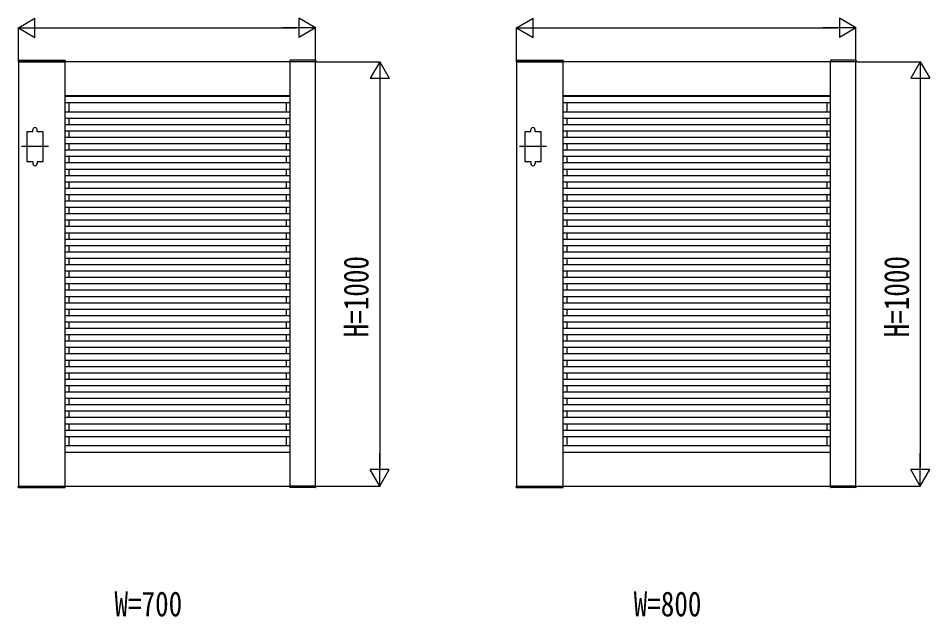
# Model space of a CAD drawing. Units: millimetres, scale not verified. Extents: x -8410 to 8410, y -5940 to 5940.
# Drawn here: x -2405 to -257, y 2271 to 3681 of the extents above; entities that cross this region are included whole.
import ezdxf
from ezdxf.enums import TextEntityAlignment as Align

# ---------------------------------------------------------------- set-up
doc = ezdxf.new("R2010")
doc.units = ezdxf.units.MM
doc.header["$LTSCALE"] = 30
for name, color, linetype in [('0-2_YKK_11', 7, 'Continuous'), ('0-3_YKK_A1', 4, 'Continuous'), ('0-4_YKK_D', 6, 'Continuous')]:
    doc.layers.add(name, color=color, linetype=linetype)
doc.styles.add('ＭＳ ゴシック', font='')
doc.styles.get('ＭＳ ゴシック').set_extended_font_data('MS Gothic')

msp = doc.modelspace()

# ---------------------------------------------------------------- linework, layer by layer
at = {"layer": '0-2_YKK_11'}
for p, q in [((-2294.84, 2578.52), (-2294.84, 3578.52)), ((-1764.84, 2578.52), (-1764.84, 3578.52)), ((-1121.35, 2578.52), (-1121.35, 3578.52)), ((-491.35, 2578.52), (-491.35, 3578.52)), ((-2294.84, 3498.52), (-1764.84, 3498.52)), ((-1121.35, 3498.52), (-491.35, 3498.52)), ((-2294.84, 2658.52), (-1764.84, 2658.52)), ((-1121.35, 2658.52), (-491.35, 2658.52))]:
    msp.add_line(p, q, dxfattribs=at)
for points in [[(-2404.84, 3578.52), (-2404.84, 2578.52), (-1704.84, 2578.52), (-1704.84, 3578.52)], [(-1231.35, 3578.52), (-1231.35, 2578.52), (-431.35, 2578.52), (-431.35, 3578.52)]]:
    msp.add_lwpolyline(points, close=True, dxfattribs=at)
at = {"layer": '0-3_YKK_A1'}
for p, q in [((-2405.21, 3581.07), (-2405.34, 3578.52)), ((-2405.34, 3578.52), (-2294.34, 3578.52)), ((-2404.21, 3582.02), (-2295.48, 3582.02)), ((-2294.48, 3581.07), (-2294.34, 3578.52)), ((-1765.21, 3581.07), (-1765.34, 3578.52)), ((-1704.34, 3578.52), (-1765.34, 3578.52)), ((-1705.48, 3582.02), (-1764.21, 3582.02)), ((-1704.48, 3581.07), (-1704.34, 3578.52)), ((-1231.71, 3581.07), (-1231.85, 3578.52)), ((-1231.85, 3578.52), (-1120.85, 3578.52)), ((-1230.71, 3582.02), (-1121.98, 3582.02)), ((-1120.98, 3581.07), (-1120.85, 3578.52)), ((-491.71, 3581.07), (-491.85, 3578.52)), ((-430.85, 3578.52), (-491.85, 3578.52)), ((-431.98, 3582.02), (-490.71, 3582.02)), ((-430.98, 3581.07), (-430.85, 3578.52)), ((-2294.84, 3497.42), (-1764.84, 3497.42)), ((-2294.84, 3482.42), (-1764.84, 3482.42)), ((-2286.04, 3498.52), (-2286.04, 3497.42)), ((-2286.04, 3482.42), (-2286.04, 3460.72)), ((-1773.64, 3498.52), (-1773.64, 3497.42)), ((-1773.64, 3482.42), (-1773.64, 3460.72)), ((-1121.35, 3497.42), (-491.35, 3497.42)), ((-1121.35, 3482.42), (-491.35, 3482.42)), ((-1112.55, 3498.52), (-1112.55, 3497.42)), ((-1112.55, 3482.42), (-1112.55, 3460.72)), ((-500.15, 3498.52), (-500.15, 3497.42)), ((-500.15, 3482.42), (-500.15, 3460.72)), ((-2294.84, 3460.72), (-1764.84, 3460.72)), ((-1121.35, 3460.72), (-491.35, 3460.72)), ((-2294.84, 3445.72), (-1764.84, 3445.72)), ((-2286.04, 3445.72), (-2286.04, 3430.72)), ((-1773.64, 3445.72), (-1773.64, 3430.72)), ((-1121.35, 3445.72), (-491.35, 3445.72)), ((-1112.55, 3445.72), (-1112.55, 3430.72)), ((-500.15, 3445.72), (-500.15, 3430.72)), ((-2370.84, 3413.52), (-2370.84, 3418.52)), ((-2360.84, 3413.52), (-2360.84, 3418.52)), ((-2294.84, 3430.72), (-1764.84, 3430.72)), ((-2294.84, 3415.72), (-1764.84, 3415.72)), ((-2286.04, 3415.72), (-2286.04, 3400.72)), ((-1773.64, 3415.72), (-1773.64, 3400.72)), ((-1197.35, 3413.52), (-1197.35, 3418.52)), ((-1187.35, 3413.52), (-1187.35, 3418.52)), ((-1121.35, 3430.72), (-491.35, 3430.72)), ((-1121.35, 3415.72), (-491.35, 3415.72)), ((-1112.55, 3415.72), (-1112.55, 3400.72)), ((-500.15, 3415.72), (-500.15, 3400.72)), ((-2294.84, 3400.72), (-1764.84, 3400.72)), ((-1121.35, 3400.72), (-491.35, 3400.72)), ((-2334.34, 3378.52), (-2397.34, 3378.52)), ((-2294.84, 3385.72), (-1764.84, 3385.72)), ((-2286.04, 3385.72), (-2286.04, 3370.72)), ((-1773.64, 3385.72), (-1773.64, 3370.72)), ((-1160.85, 3378.52), (-1223.85, 3378.52)), ((-1121.35, 3385.72), (-491.35, 3385.72)), ((-1112.55, 3385.72), (-1112.55, 3370.72)), ((-500.15, 3385.72), (-500.15, 3370.72)), ((-2294.84, 3370.72), (-1764.84, 3370.72)), ((-2294.84, 3355.72), (-1764.84, 3355.72)), ((-2286.04, 3355.72), (-2286.04, 3340.72)), ((-1773.64, 3355.72), (-1773.64, 3340.72)), ((-1121.35, 3370.72), (-491.35, 3370.72)), ((-1121.35, 3355.72), (-491.35, 3355.72)), ((-1112.55, 3355.72), (-1112.55, 3340.72)), ((-500.15, 3355.72), (-500.15, 3340.72)), ((-2370.84, 3343.52), (-2370.84, 3338.52)), ((-2360.84, 3343.52), (-2360.84, 3338.52)), ((-2294.84, 3340.72), (-1764.84, 3340.72)), ((-1197.35, 3343.52), (-1197.35, 3338.52)), ((-1187.35, 3343.52), (-1187.35, 3338.52)), ((-1121.35, 3340.72), (-491.35, 3340.72)), ((-2294.84, 3325.72), (-1764.84, 3325.72)), ((-2294.84, 3310.72), (-1764.84, 3310.72)), ((-2286.04, 3325.72), (-2286.04, 3310.72)), ((-1773.64, 3325.72), (-1773.64, 3310.72)), ((-1121.35, 3325.72), (-491.35, 3325.72)), ((-1121.35, 3310.72), (-491.35, 3310.72)), ((-1112.55, 3325.72), (-1112.55, 3310.72)), ((-500.15, 3325.72), (-500.15, 3310.72)), ((-2294.84, 3295.72), (-1764.84, 3295.72)), ((-2286.04, 3295.72), (-2286.04, 3280.72)), ((-1773.64, 3295.72), (-1773.64, 3280.72)), ((-1121.35, 3295.72), (-491.35, 3295.72)), ((-1112.55, 3295.72), (-1112.55, 3280.72)), ((-500.15, 3295.72), (-500.15, 3280.72)), ((-2294.84, 3280.72), (-1764.84, 3280.72)), ((-2294.84, 3265.72), (-1764.84, 3265.72)), ((-2286.04, 3265.72), (-2286.04, 3250.72)), ((-1773.64, 3265.72), (-1773.64, 3250.72)), ((-1121.35, 3280.72), (-491.35, 3280.72)), ((-1121.35, 3265.72), (-491.35, 3265.72)), ((-1112.55, 3265.72), (-1112.55, 3250.72)), ((-500.15, 3265.72), (-500.15, 3250.72)), ((-2294.84, 3250.72), (-1764.84, 3250.72)), ((-1121.35, 3250.72), (-491.35, 3250.72)), ((-2294.84, 3235.72), (-1764.84, 3235.72)), ((-2286.04, 3235.72), (-2286.04, 3220.72)), ((-1773.64, 3235.72), (-1773.64, 3220.72)), ((-1121.35, 3235.72), (-491.35, 3235.72)), ((-1112.55, 3235.72), (-1112.55, 3220.72)), ((-500.15, 3235.72), (-500.15, 3220.72)), ((-2294.84, 3220.72), (-1764.84, 3220.72)), ((-2294.84, 3205.72), (-1764.84, 3205.72)), ((-2286.04, 3205.72), (-2286.04, 3190.72)), ((-1773.64, 3205.72), (-1773.64, 3190.72)), ((-1121.35, 3220.72), (-491.35, 3220.72)), ((-1121.35, 3205.72), (-491.35, 3205.72)), ((-1112.55, 3205.72), (-1112.55, 3190.72)), ((-500.15, 3205.72), (-500.15, 3190.72)), ((-2294.84, 3190.72), (-1764.84, 3190.72)), ((-1121.35, 3190.72), (-491.35, 3190.72)), ((-2294.84, 3175.72), (-1764.84, 3175.72)), ((-2294.84, 3160.72), (-1764.84, 3160.72)), ((-2286.04, 3175.72), (-2286.04, 3160.72)), ((-1773.64, 3175.72), (-1773.64, 3160.72)), ((-1121.35, 3175.72), (-491.35, 3175.72)), ((-1121.35, 3160.72), (-491.35, 3160.72)), ((-1112.55, 3175.72), (-1112.55, 3160.72)), ((-500.15, 3175.72), (-500.15, 3160.72)), ((-2294.84, 3145.72), (-1764.84, 3145.72)), ((-2286.04, 3145.72), (-2286.04, 3130.72)), ((-1773.64, 3145.72), (-1773.64, 3130.72)), ((-1121.35, 3145.72), (-491.35, 3145.72)), ((-1112.55, 3145.72), (-1112.55, 3130.72)), ((-500.15, 3145.72), (-500.15, 3130.72)), ((-2294.84, 3130.72), (-1764.84, 3130.72)), ((-2294.84, 3115.72), (-1764.84, 3115.72)), ((-2286.04, 3115.72), (-2286.04, 3100.72)), ((-1773.64, 3115.72), (-1773.64, 3100.72)), ((-1121.35, 3130.72), (-491.35, 3130.72)), ((-1121.35, 3115.72), (-491.35, 3115.72)), ((-1112.55, 3115.72), (-1112.55, 3100.72)), ((-500.15, 3115.72), (-500.15, 3100.72)), ((-2294.84, 3100.72), (-1764.84, 3100.72)), ((-1121.35, 3100.72), (-491.35, 3100.72)), ((-2294.84, 3085.72), (-1764.84, 3085.72)), ((-2286.04, 3085.72), (-2286.04, 3070.72)), ((-1773.64, 3085.72), (-1773.64, 3070.72)), ((-1121.35, 3085.72), (-491.35, 3085.72)), ((-1112.55, 3085.72), (-1112.55, 3070.72)), ((-500.15, 3085.72), (-500.15, 3070.72)), ((-2294.84, 3070.72), (-1764.84, 3070.72)), ((-2294.84, 3055.72), (-1764.84, 3055.72)), ((-2286.04, 3055.72), (-2286.04, 3040.72)), ((-1773.64, 3055.72), (-1773.64, 3040.72)), ((-1121.35, 3070.72), (-491.35, 3070.72)), ((-1121.35, 3055.72), (-491.35, 3055.72)), ((-1112.55, 3055.72), (-1112.55, 3040.72)), ((-500.15, 3055.72), (-500.15, 3040.72)), ((-2294.84, 3040.72), (-1764.84, 3040.72)), ((-1121.35, 3040.72), (-491.35, 3040.72)), ((-2294.84, 3025.72), (-1764.84, 3025.72)), ((-2294.84, 3010.72), (-1764.84, 3010.72)), ((-2286.04, 3025.72), (-2286.04, 3010.72)), ((-1773.64, 3025.72), (-1773.64, 3010.72)), ((-1121.35, 3025.72), (-491.35, 3025.72)), ((-1121.35, 3010.72), (-491.35, 3010.72)), ((-1112.55, 3025.72), (-1112.55, 3010.72)), ((-500.15, 3025.72), (-500.15, 3010.72)), ((-2294.84, 2995.72), (-1764.84, 2995.72)), ((-2286.04, 2995.72), (-2286.04, 2980.72)), ((-1773.64, 2995.72), (-1773.64, 2980.72)), ((-1121.35, 2995.72), (-491.35, 2995.72)), ((-1112.55, 2995.72), (-1112.55, 2980.72)), ((-500.15, 2995.72), (-500.15, 2980.72)), ((-2294.84, 2980.72), (-1764.84, 2980.72)), ((-2294.84, 2965.72), (-1764.84, 2965.72)), ((-2286.04, 2965.72), (-2286.04, 2950.72)), ((-1773.64, 2965.72), (-1773.64, 2950.72)), ((-1121.35, 2980.72), (-491.35, 2980.72)), ((-1121.35, 2965.72), (-491.35, 2965.72)), ((-1112.55, 2965.72), (-1112.55, 2950.72)), ((-500.15, 2965.72), (-500.15, 2950.72)), ((-2294.84, 2950.72), (-1764.84, 2950.72)), ((-1121.35, 2950.72), (-491.35, 2950.72)), ((-2294.84, 2935.72), (-1764.84, 2935.72)), ((-2286.04, 2935.72), (-2286.04, 2920.72)), ((-1773.64, 2935.72), (-1773.64, 2920.72)), ((-1121.35, 2935.72), (-491.35, 2935.72)), ((-1112.55, 2935.72), (-1112.55, 2920.72)), ((-500.15, 2935.72), (-500.15, 2920.72)), ((-2294.84, 2920.72), (-1764.84, 2920.72)), ((-2294.84, 2905.72), (-1764.84, 2905.72)), ((-2286.04, 2905.72), (-2286.04, 2890.72)), ((-1773.64, 2905.72), (-1773.64, 2890.72)), ((-1121.35, 2920.72), (-491.35, 2920.72)), ((-1121.35, 2905.72), (-491.35, 2905.72)), ((-1112.55, 2905.72), (-1112.55, 2890.72)), ((-500.15, 2905.72), (-500.15, 2890.72)), ((-2294.84, 2890.72), (-1764.84, 2890.72)), ((-1121.35, 2890.72), (-491.35, 2890.72)), ((-2294.84, 2875.72), (-1764.84, 2875.72)), ((-2294.84, 2860.72), (-1764.84, 2860.72)), ((-2286.04, 2875.72), (-2286.04, 2860.72)), ((-1773.64, 2875.72), (-1773.64, 2860.72)), ((-1121.35, 2875.72), (-491.35, 2875.72)), ((-1121.35, 2860.72), (-491.35, 2860.72)), ((-1112.55, 2875.72), (-1112.55, 2860.72)), ((-500.15, 2875.72), (-500.15, 2860.72)), ((-2294.84, 2845.72), (-1764.84, 2845.72)), ((-2286.04, 2845.72), (-2286.04, 2830.72)), ((-1773.64, 2845.72), (-1773.64, 2830.72)), ((-1121.35, 2845.72), (-491.35, 2845.72)), ((-1112.55, 2845.72), (-1112.55, 2830.72)), ((-500.15, 2845.72), (-500.15, 2830.72)), ((-2294.84, 2830.72), (-1764.84, 2830.72)), ((-2294.84, 2815.72), (-1764.84, 2815.72)), ((-2286.04, 2815.72), (-2286.04, 2800.72)), ((-1773.64, 2815.72), (-1773.64, 2800.72)), ((-1121.35, 2830.72), (-491.35, 2830.72)), ((-1121.35, 2815.72), (-491.35, 2815.72)), ((-1112.55, 2815.72), (-1112.55, 2800.72)), ((-500.15, 2815.72), (-500.15, 2800.72)), ((-2294.84, 2800.72), (-1764.84, 2800.72)), ((-1121.35, 2800.72), (-491.35, 2800.72)), ((-2294.84, 2785.72), (-1764.84, 2785.72)), ((-2286.04, 2785.72), (-2286.04, 2770.72)), ((-1773.64, 2785.72), (-1773.64, 2770.72)), ((-1121.35, 2785.72), (-491.35, 2785.72)), ((-1112.55, 2785.72), (-1112.55, 2770.72)), ((-500.15, 2785.72), (-500.15, 2770.72)), ((-2294.84, 2770.72), (-1764.84, 2770.72)), ((-2294.84, 2755.72), (-1764.84, 2755.72)), ((-2286.04, 2755.72), (-2286.04, 2740.72)), ((-1773.64, 2755.72), (-1773.64, 2740.72)), ((-1121.35, 2770.72), (-491.35, 2770.72)), ((-1121.35, 2755.72), (-491.35, 2755.72)), ((-1112.55, 2755.72), (-1112.55, 2740.72)), ((-500.15, 2755.72), (-500.15, 2740.72)), ((-2294.84, 2740.72), (-1764.84, 2740.72)), ((-1121.35, 2740.72), (-491.35, 2740.72)), ((-2294.84, 2725.72), (-1764.84, 2725.72)), ((-2294.84, 2710.72), (-1764.84, 2710.72)), ((-2286.04, 2725.72), (-2286.04, 2710.72)), ((-1773.64, 2725.72), (-1773.64, 2710.72)), ((-1121.35, 2725.72), (-491.35, 2725.72)), ((-1121.35, 2710.72), (-491.35, 2710.72)), ((-1112.55, 2725.72), (-1112.55, 2710.72)), ((-500.15, 2725.72), (-500.15, 2710.72)), ((-2294.84, 2695.72), (-1764.84, 2695.72)), ((-2286.04, 2695.72), (-2286.04, 2674.02)), ((-1773.64, 2695.72), (-1773.64, 2674.02)), ((-1121.35, 2695.72), (-491.35, 2695.72)), ((-1112.55, 2695.72), (-1112.55, 2674.02)), ((-500.15, 2695.72), (-500.15, 2674.02)), ((-2294.84, 2674.02), (-1764.84, 2674.02)), ((-1121.35, 2674.02), (-491.35, 2674.02)), ((-2294.84, 2659.02), (-1764.84, 2659.02)), ((-2286.04, 2659.02), (-2286.04, 2658.52)), ((-1773.64, 2659.02), (-1773.64, 2658.52)), ((-1121.35, 2659.02), (-491.35, 2659.02)), ((-1112.55, 2659.02), (-1112.55, 2658.52)), ((-500.15, 2659.02), (-500.15, 2658.52)), ((-2405.34, 2578.52), (-2294.34, 2578.52)), ((-2405.21, 2575.97), (-2405.34, 2578.52)), ((-2294.48, 2575.97), (-2294.34, 2578.52)), ((-1704.34, 2578.52), (-1765.34, 2578.52)), ((-1765.21, 2575.97), (-1765.34, 2578.52)), ((-1704.48, 2575.97), (-1704.34, 2578.52)), ((-1231.85, 2578.52), (-1120.85, 2578.52)), ((-1231.71, 2575.97), (-1231.85, 2578.52)), ((-1120.98, 2575.97), (-1120.85, 2578.52)), ((-430.85, 2578.52), (-491.85, 2578.52)), ((-491.71, 2575.97), (-491.85, 2578.52)), ((-430.98, 2575.97), (-430.85, 2578.52)), ((-2404.21, 2575.02), (-2295.48, 2575.02)), ((-1705.48, 2575.02), (-1764.21, 2575.02)), ((-1230.71, 2575.02), (-1121.98, 2575.02)), ((-431.98, 2575.02), (-490.71, 2575.02))]:
    msp.add_line(p, q, dxfattribs=at)
for points in [[(-2370.84, 3413.52), (-2384.84, 3413.52), (-2384.84, 3343.52), (-2370.84, 3343.52)], [(-2360.84, 3343.52), (-2346.84, 3343.52), (-2346.84, 3413.52), (-2360.84, 3413.52)], [(-1197.35, 3413.52), (-1211.35, 3413.52), (-1211.35, 3343.52), (-1197.35, 3343.52)], [(-1187.35, 3343.52), (-1173.35, 3343.52), (-1173.35, 3413.52), (-1187.35, 3413.52)]]:
    msp.add_lwpolyline(points, dxfattribs=at)
for centre, radius, start, end in [((-2404.21, 3581.02), 1, 90, 177), ((-2295.48, 3581.02), 1, 3, 90), ((-1764.21, 3581.02), 1, 90, 177), ((-1705.48, 3581.02), 1, 3, 90), ((-1230.71, 3581.02), 1, 90, 177), ((-1121.98, 3581.02), 1, 3, 90), ((-490.71, 3581.02), 1, 90, 177), ((-431.98, 3581.02), 1, 3, 90), ((-2365.84, 3418.52), 5, 0, 180), ((-1192.35, 3418.52), 5, 0, 180), ((-2365.84, 3338.52), 5, 180, 0), ((-1192.35, 3338.52), 5, 180, 0), ((-2404.21, 2576.02), 1, 183, 270), ((-2295.48, 2576.02), 1, 270, 357), ((-1764.21, 2576.02), 1, 183, 270), ((-1705.48, 2576.02), 1, 270, 357), ((-1230.71, 2576.02), 1, 183, 270), ((-1121.98, 2576.02), 1, 270, 357), ((-490.71, 2576.02), 1, 183, 270), ((-431.98, 2576.02), 1, 270, 357)]:
    msp.add_arc(centre, radius, start, end, dxfattribs=at)
at = {"layer": '0-4_YKK_D'}
for p, q in [((-2404.84, 3658.44), (-2365.87, 3680.94)), ((-2365.87, 3635.94), (-2365.87, 3680.94)), ((-1704.84, 3658.44), (-1743.81, 3680.94)), ((-1743.81, 3680.94), (-1743.81, 3635.94)), ((-1231.35, 3658.44), (-1192.38, 3680.94)), ((-1192.38, 3635.94), (-1192.38, 3680.94)), ((-431.35, 3658.44), (-470.32, 3680.94)), ((-470.32, 3680.94), (-470.32, 3635.94)), ((-2404.84, 3580.52), (-2404.84, 3659.44)), ((-2404.84, 3658.44), (-2365.87, 3635.94)), ((-2404.84, 3658.44), (-2326.9, 3658.44)), ((-2359.84, 3658.44), (-1749.84, 3658.44)), ((-1704.84, 3658.44), (-1782.79, 3658.44)), ((-1704.84, 3658.44), (-1743.81, 3635.94)), ((-1704.84, 3580.52), (-1704.84, 3659.44)), ((-1231.35, 3580.52), (-1231.35, 3659.44)), ((-1231.35, 3658.44), (-1192.38, 3635.94)), ((-1231.35, 3658.44), (-1153.4, 3658.44)), ((-1186.35, 3658.44), (-476.35, 3658.44)), ((-431.35, 3658.44), (-509.29, 3658.44)), ((-431.35, 3658.44), (-470.32, 3635.94)), ((-431.35, 3580.52), (-431.35, 3659.44)), ((-1702.84, 3578.52), (-1552.47, 3578.52)), ((-1553.47, 3578.52), (-1575.97, 3539.55)), ((-1553.47, 3578.52), (-1530.97, 3539.55)), ((-1553.47, 3578.52), (-1553.47, 3500.58)), ((-429.35, 3578.52), (-278.97, 3578.52)), ((-279.97, 3578.52), (-302.47, 3539.55)), ((-279.97, 3578.52), (-257.47, 3539.55)), ((-279.97, 3578.52), (-279.97, 3500.58)), ((-1575.97, 3539.55), (-1530.97, 3539.55)), ((-1553.47, 3533.52), (-1553.47, 2623.52)), ((-302.47, 3539.55), (-257.47, 3539.55)), ((-279.97, 3533.52), (-279.97, 2623.52)), ((-1553.47, 2578.52), (-1553.47, 2656.46)), ((-279.97, 2578.52), (-279.97, 2656.46)), ((-1553.47, 2578.52), (-1575.97, 2617.49)), ((-1530.97, 2617.49), (-1575.97, 2617.49)), ((-1553.47, 2578.52), (-1530.97, 2617.49)), ((-279.97, 2578.52), (-302.47, 2617.49)), ((-257.47, 2617.49), (-302.47, 2617.49)), ((-279.97, 2578.52), (-257.47, 2617.49)), ((-1702.84, 2578.52), (-1552.47, 2578.52)), ((-429.35, 2578.52), (-278.97, 2578.52))]:
    msp.add_line(p, q, dxfattribs=at)

# ---------------------------------------------------------------- texts
at = {"layer": '0-4_YKK_D', "style": 'ＭＳ ゴシック', "width": 0.8}
for p in [(-1562.47, 2929.19), (-288.97, 2929.19)]:
    msp.add_text('H=1000', height=58.65, rotation=90, dxfattribs=at).set_placement(p, align=Align.BOTTOM_LEFT)
for s, p in [('W=700', (-2178.58, 2254.23)), ('W=800', (-955.08, 2254.23))]:
    msp.add_text(s, height=58.65, dxfattribs=at).set_placement(p, align=Align.BOTTOM_LEFT)

doc.saveas('drawing.dxf')
